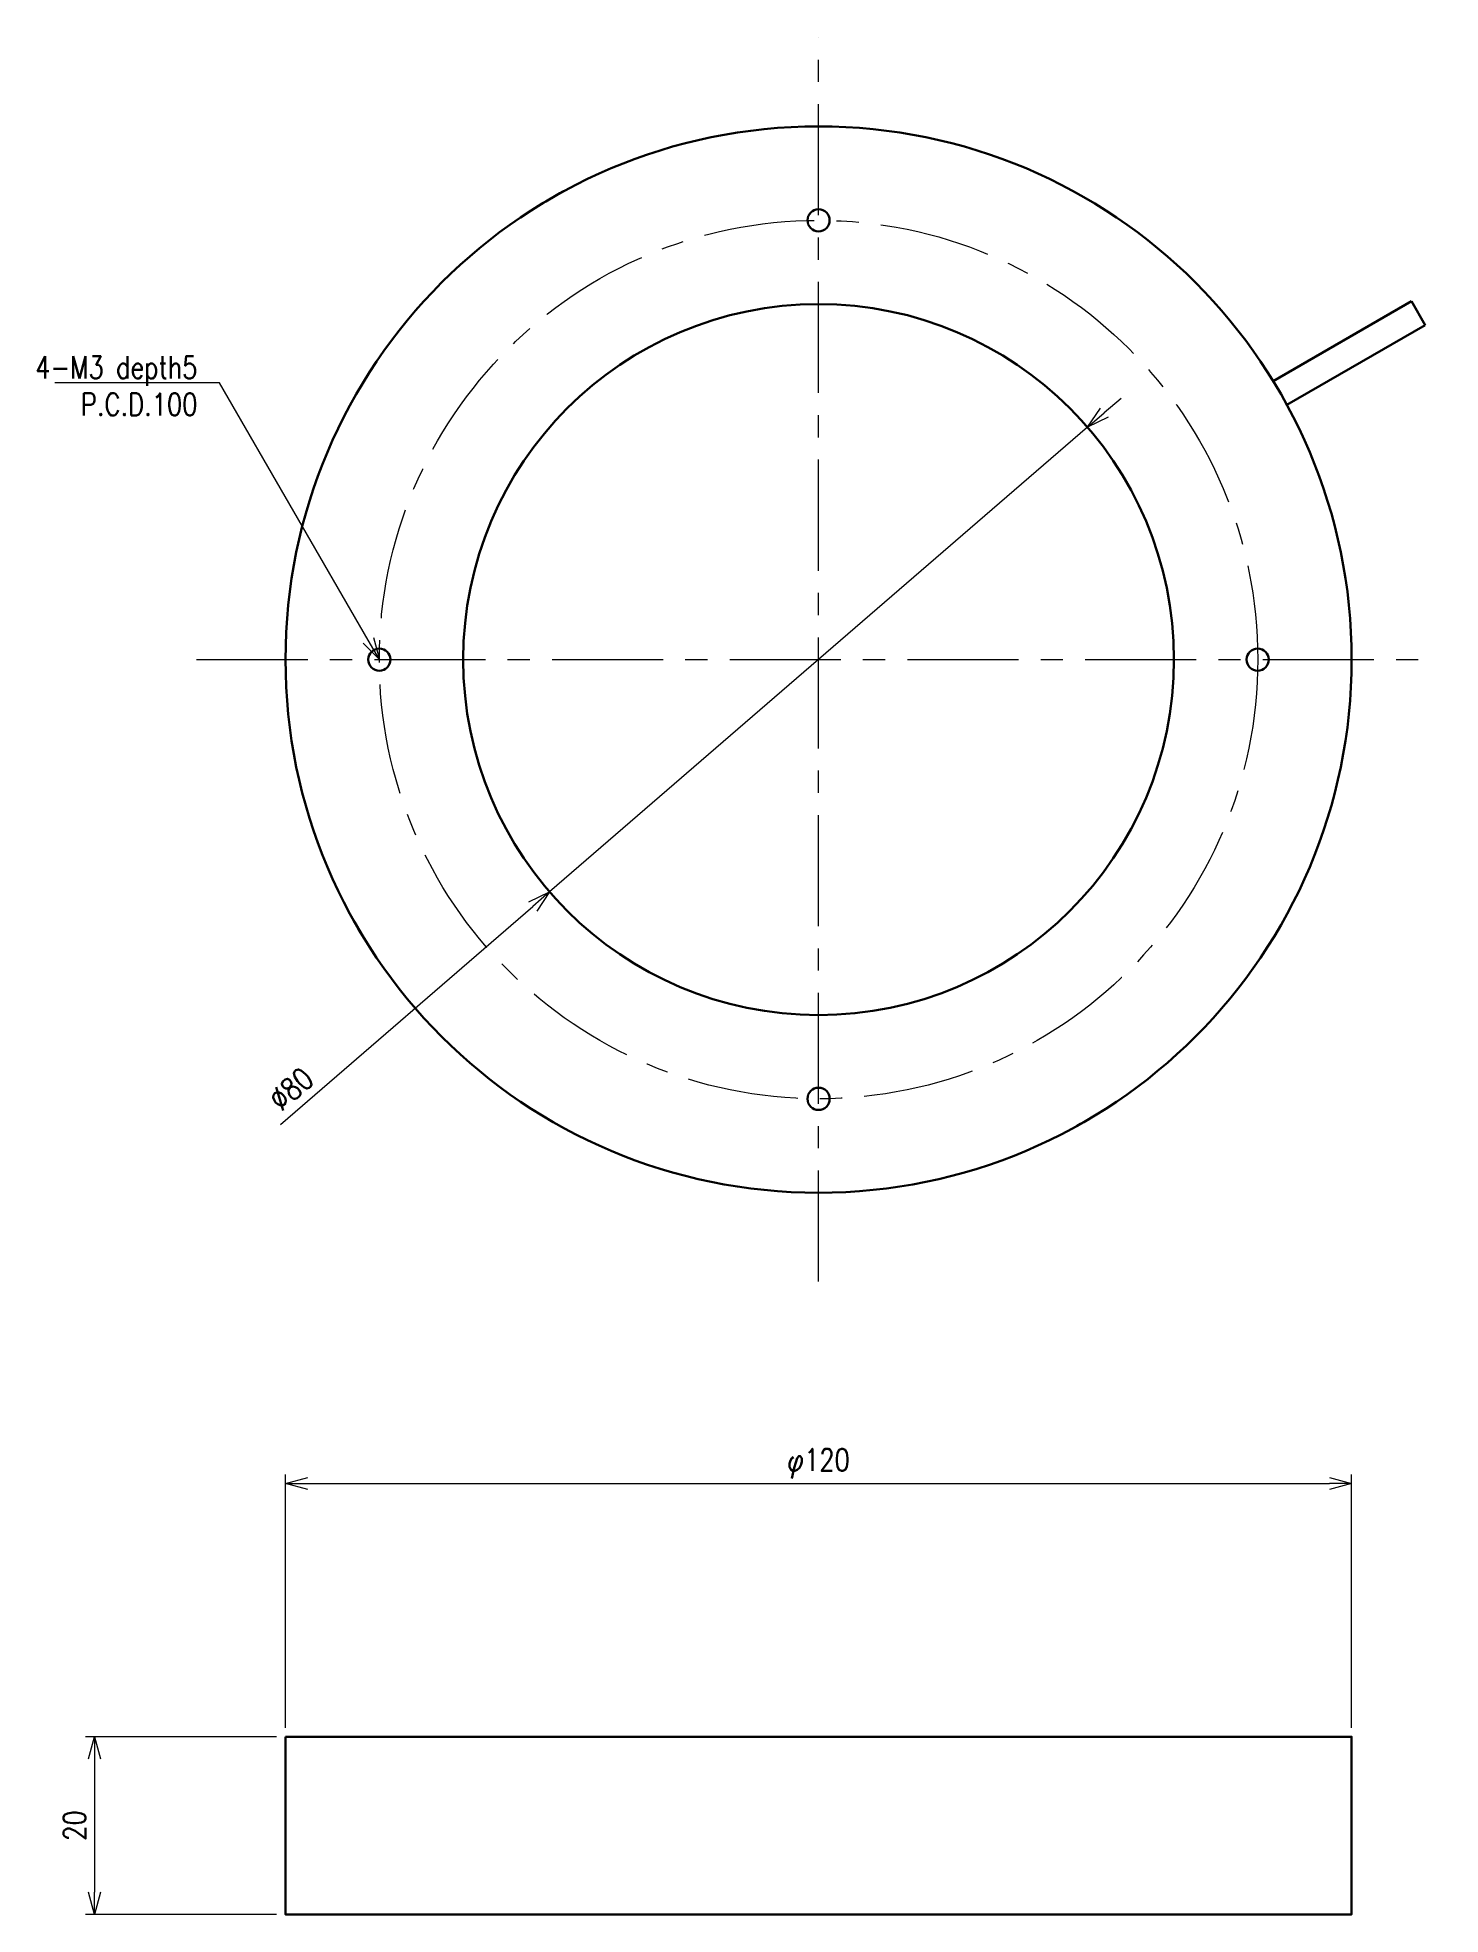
# Model space of a CAD drawing. Header units: millimetres. Extents: x 106 to 264, y 46 to 257.
import ezdxf
from ezdxf import colors
from ezdxf.entities.mleader import LeaderData, LeaderLine
from ezdxf.math import Vec2, Vec3

# ---------------------------------------------------------------- set-up
doc = ezdxf.new("R2010")
doc.units = ezdxf.units.MM
doc.linetypes.add('CENTER', pattern=[2, 1.25, -0.25, 0.25, -0.25])
doc.layers.get('0').update_dxf_attribs({"lineweight": 30})
doc.layers.get('Defpoints').update_dxf_attribs({"lineweight": 9})
doc.layers.add('0 @ 1', color=7, linetype='Continuous', lineweight=30)
doc.layers.add('2KD_寸法１', color=7, linetype='Continuous', lineweight=15)
doc.styles.get("Standard").update_dxf_attribs({"font": 'simplex.shx', "width": 0.8, "bigfont": 'extfont.shx'})
doc.dimstyles.new('KD-STD', dxfattribs={"dimscale": 0, "dimtxt": 2.5, "dimasz": 2.5, "dimexe": 1, "dimexo": 1, "dimgap": 1, "dimtad": 1, "dimdsep": 46, "dimtxsty": 'Standard', "dimblk": 'OPEN30', "dimcen": 0, "dimadec": 0, "dimazin": 0, "dimtfac": 1, "dimtmove": 0, "dimatfit": 3, "dimldrblk": 'OPEN30', "dimfxl": 1, "dimtolj": 1, "dimtzin": 0, "dimlwd": 15, "dimlwe": 15, "dimarcsym": 0})

# ---------------------------------------------------------------- blocks, each defined once
blk = doc.blocks.new('_Open30')
at = {"lineweight": -2}
for p, q in [((-1, 0.268), (0, 0)), ((0, 0), (-1, -0.268)), ((0, 0), (-1, 0))]:
    blk.add_line(p, q, dxfattribs=at)
blk = doc.blocks.new('*D28')
at = {"color": 0, "lineweight": 15}
for p, q in [((133.98, 67.1), (133.98, 95.59)), ((253.98, 67.1), (253.98, 95.59)), ((136.48, 94.59), (251.48, 94.59))]:
    blk.add_line(p, q, dxfattribs=at)
at = {"layer": 'Defpoints', "color": 0}
for p in [(253.98, 94.59), (133.98, 66.1), (253.98, 66.1)]:
    blk.add_point(p, dxfattribs=at)
at = {"color": 0, "lineweight": 15, "xscale": 2.5, "yscale": 2.5, "zscale": 2.5, "rotation": 180}
blk.add_blockref('_Open30', (133.98, 94.59), dxfattribs=at)
at = {"color": 0, "lineweight": 15, "xscale": 2.5, "yscale": 2.5, "zscale": 2.5}
blk.add_blockref('_Open30', (253.98, 94.59), dxfattribs=at)
at = {"color": 0, "insert": (193.98, 96.84), "char_height": 2.5, "attachment_point": 5}
blk.add_mtext('\\A1;φ120', dxfattribs=at)
blk = doc.blocks.new('*D29')
at = {"color": 0, "lineweight": 15}
for p, q in [((132.98, 66.1), (111.48, 66.1)), ((112.48, 63.6), (112.48, 48.6)), ((132.98, 46.1), (111.48, 46.1))]:
    blk.add_line(p, q, dxfattribs=at)
at = {"layer": 'Defpoints', "color": 0}
for p in [(133.98, 66.1), (112.48, 46.1), (133.98, 46.1)]:
    blk.add_point(p, dxfattribs=at)
at = {"color": 0, "lineweight": 15, "xscale": 2.5, "yscale": 2.5, "zscale": 2.5}
for p, rotation in [((112.48, 66.1), 90), ((112.48, 46.1), 270)]:
    blk.add_blockref('_Open30', p, dxfattribs=dict(at, rotation=rotation))
at = {"color": 0, "insert": (110.23, 56.1), "char_height": 2.5, "attachment_point": 5, "rotation": 90}
blk.add_mtext('\\A1;20', dxfattribs=at)
blk = doc.blocks.new('*D30')
at = {"color": 0, "lineweight": 15}
for p, q in [((226.14, 215.1), (228.03, 216.73)), ((224.25, 213.46), (163.71, 161.16)), ((133.41, 134.99), (161.82, 159.53))]:
    blk.add_line(p, q, dxfattribs=at)
at = {"layer": 'Defpoints', "color": 0}
for p in [(224.25, 213.46), (163.71, 161.16)]:
    blk.add_point(p, dxfattribs=at)
at = {"color": 0, "lineweight": 15, "xscale": 2.5, "yscale": 2.5, "zscale": 2.5}
for p, rotation in [((224.25, 213.46), 220.8239341418587), ((163.71, 161.16), 40.82393414185871)]:
    blk.add_blockref('_Open30', p, dxfattribs=dict(at, rotation=rotation))
at = {"color": 0, "insert": (134.61, 139), "char_height": 2.5, "attachment_point": 5, "rotation": 40.8239}
blk.add_mtext('\\A1;∅80', dxfattribs=at)
blk = doc.blocks.new('A$C6A94428A')
for p, q in [((-31.3, 51.21), (-31.29, 51.2)), ((-28.69, 52.7), (-28.7, 52.71)), ((66.73, 40.32), (51.17, 31.33)), ((66.73, 40.32), (68.28, 37.63)), ((52.72, 28.65), (68.28, 37.63)), ((51.06, 31.5), (51.06, 31.5)), ((-52.7, -28.69), (-52.71, -28.7)), ((-51.21, -31.3), (-51.2, -31.29)), ((28.69, -52.7), (28.7, -52.71)), ((31.3, -51.21), (31.29, -51.2))]:
    blk.add_line(p, q)
at = {"flags": 128}
for points in [[(-28.7, 52.71), (-28.72, 52.7), (-28.86, 52.62), (-29.12, 52.47), (-29.48, 52.26), (-29.89, 52.02), (-30.32, 51.78), (-30.71, 51.55), (-31.03, 51.37), (-31.23, 51.25), (-31.3, 51.21)], [(-52.71, -28.7), (-52.7, -28.72), (-52.62, -28.86), (-52.47, -29.12), (-52.26, -29.48), (-52.02, -29.89), (-51.78, -30.32), (-51.55, -30.71), (-51.37, -31.03), (-51.25, -31.23), (-51.21, -31.3)], [(28.7, -52.71), (28.72, -52.7), (28.86, -52.62), (29.12, -52.47), (29.48, -52.26), (29.89, -52.02), (30.32, -51.78), (30.71, -51.55), (31.03, -51.37), (31.23, -51.25), (31.3, -51.21), (31.3, -51.21)]]:
    blk.add_lwpolyline(points, dxfattribs=at)
for centre, radius in [((0, 0), 60), ((0, 49.43), 1.25), ((0, 0), 40), ((-49.43, 0), 1.25), ((49.43, 0), 1.25), ((0, -49.43), 1.25)]:
    blk.add_circle(centre, radius)

msp = doc.modelspace()

# ---------------------------------------------------------------- linework, layer by layer
msp.add_lwpolyline([(133.977, 66.097), (253.977, 66.097), (253.977, 46.097), (133.977, 46.097)], close=True)
at = {"layer": '2KD_寸法１', "linetype": 'CENTER', "ltscale": 10}
for p, q in [((193.977, 117.314), (193.977, 257.314)), ((123.977, 187.314), (263.977, 187.314))]:
    msp.add_line(p, q, dxfattribs=at)
msp.add_circle((193.977, 187.314), 49.434, dxfattribs=at)

# ---------------------------------------------------------------- block references
msp.add_blockref('A$C6A94428A', (193.977, 187.314))

# ---------------------------------------------------------------- dimensions: what is measured, and where the dimension line sits
at = {"layer": '0 @ 1'}
dim = msp.add_diameter_dim_2p(p1=(224.246, 213.463), p2=(163.708, 161.164), dimstyle='KD-STD', override={"dimscale": 1, "dimtix": 0, "dimtofl": 1, "dimtmove": 0, "dimatfit": 3}, dxfattribs=at)
dim.commit()
dim.dimension.update_dxf_attribs({"geometry": '*D30', "text_midpoint": (136.08, 137.296), "dimtype": 163})
dim = msp.add_linear_dim(base=(253.977, 94.593), p1=(133.977, 66.097), p2=(253.977, 66.097), text='φ<>', dimstyle='KD-STD', override={"dimscale": 1, "dimtix": 0, "dimtofl": 1, "dimtmove": 0, "dimatfit": 3}, dxfattribs=at)
dim.commit()
dim.dimension.update_dxf_attribs({"geometry": '*D28', "text_midpoint": (193.977, 96.843)})
dim = msp.add_linear_dim(base=(112.483, 46.097), p1=(133.977, 66.097), p2=(133.977, 46.097), angle=90, dimstyle='KD-STD', override={"dimscale": 1, "dimtix": 0, "dimtofl": 1, "dimtmove": 0, "dimatfit": 3}, dxfattribs=at)
dim.commit()
dim.dimension.update_dxf_attribs({"geometry": '*D29', "text_midpoint": (110.233, 56.097)})

# ---------------------------------------------------------------- leaders
ml = msp.add_multileader_mtext('Standard', dxfattribs=at)
ml.set_content('4-M3 depth5\\PP.C.D.100', color=256)
ml.set_leader_properties(lineweight=15)
ml.set_arrow_properties(name='OPEN30')
ml.build(insert=Vec2(0, 0))
ml.multileader.update_dxf_attribs({"text_left_attachment_type": 6, "text_right_attachment_type": 6, "dogleg_length": 1.5, "arrow_head_size": 2.5})
ctx = ml.context
ctx.base_point, ctx.char_height, ctx.arrow_head_size, ctx.landing_gap_size, ctx.plane_origin = Vec3(103.486, 218.449), 2.5, 2.5, 1, Vec3(144.543, 187.314)
ctx.left_attachment, ctx.right_attachment, ctx.text_align_type = 6, 6, 2
notes = []
notes.append((ctx, [(0, (1, 1, 0), (126.567, 218.449), (-1, 0), 1.5, [(0, [(144.543, 187.314)], 0, [])])]))
ctx.mtext.insert, ctx.mtext.alignment, ctx.mtext.flow_direction = Vec3(124.067, 221.449), 3, 5
for ctx, leaders in notes:
    for number, flags, end, landing, length, lines in leaders:
        leader = LeaderData()
        leader.index, (leader.has_last_leader_line, leader.has_dogleg_vector, leader.attachment_direction) = number, flags
        leader.last_leader_point, leader.dogleg_vector, leader.dogleg_length = Vec3(end), Vec3(landing), length
        for number, points, colour, breaks in lines:
            line = LeaderLine()
            line.index, line.vertices, line.color, line.breaks = number, Vec3.list(points), colors.encode_raw_color(colour), breaks
            leader.lines.append(line)
        ctx.leaders.append(leader)

doc.saveas('drawing.dxf')
